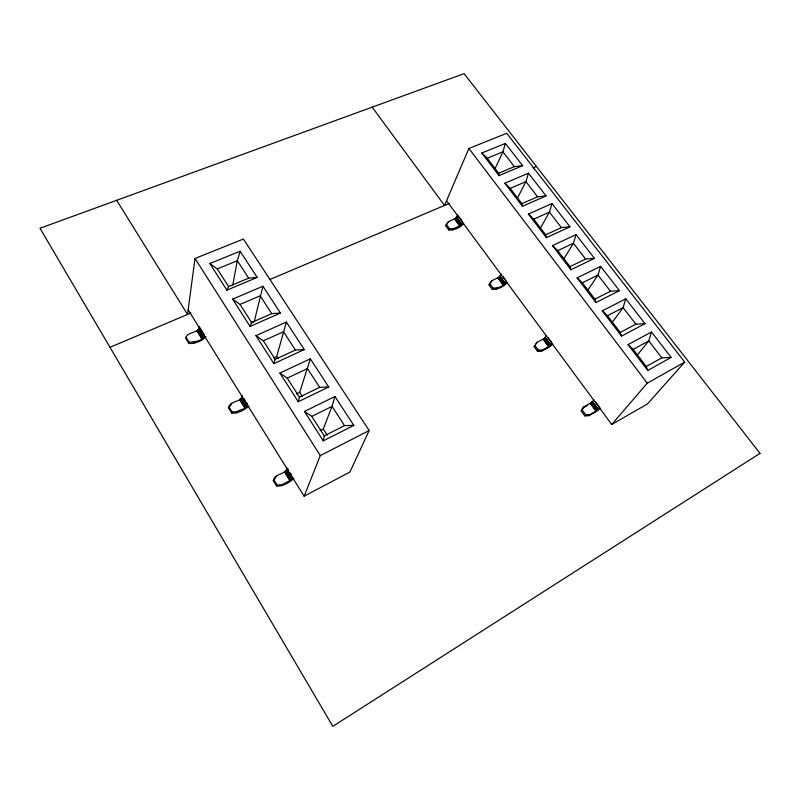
<?xml version="1.0" encoding="UTF-8"?>
<svg xmlns="http://www.w3.org/2000/svg" width="800" height="800" viewBox="0 0 800 800"><rect width="100%" height="100%" fill="white"/><g stroke="black" fill="none" stroke-linecap="round" stroke-linejoin="round"><path stroke-width="1.2" d="M188.15 309.8L304.13 496.2L349.92 472.04L369.17 430.52L243.39 239.05L195.02 258.48L187.53 314.45L116.66 200.32M186.05 337.26L189.12 342.25C193.97 341.9 203.83 341.28 204.24 334.67L199.18 326.54C199.19 333.62 188.14 331.18 186.05 337.26L185.87 338.58L188.94 343.56C194.98 343.6 202.04 341.33 206.04 336.46M188.94 343.56L189.12 342.25M193.78 343.45L193.98 342.14M232.76 284.94L237.35 260.69L240.1 251.24L209.85 263.54L226.88 290.16L257.18 277.4L240.1 251.24M323.28 440.87L324.27 435.87L311.77 416.37L304.45 411.43L334.94 396.49L353.81 425.38L323.28 440.87L304.45 411.43M248.86 405.99C244.38 410.35 237.98 413.31 231.77 413.17L228.55 407.95L228.82 406.74C230.87 400.43 241.46 402.48 242.19 395.64M231.43 404.46L231.7 403.24M231.77 413.17L232.04 411.96L228.82 406.74M236.68 412.97L236.96 411.77C239.87 409.14 247.22 409.38 247.49 404.16L246.31 402.26M298.26 401.74L299.43 397.12L287.25 378.12L279.9 373.05L310.34 358.82L328.73 386.99L298.26 401.74L279.9 373.05M278.05 358.61L276.71 356.52L286.35 322.08L255.97 335.63L273.86 363.61L304.29 349.55L286.35 322.08M262.94 286.23L280.45 313.03L250.08 326.42L232.62 299.14L262.94 286.23L254.25 321.54L251 322.96M310.34 358.82L299.71 392.34L296.45 393.91M334.94 396.49L332.02 406.37L323.28 429.04L320.01 430.68M505.42 143.43L481.79 153.03L499.03 175.62L522.65 165.68L505.42 143.43L502.92 151.82L494.99 168.73M528.46 173.17L504.84 183.23L522.46 206.31L546.06 195.9L528.46 173.17L525.92 181.64L517.46 198.14M551.99 203.56L528.39 214.08L546.4 237.68L569.98 226.78L551.99 203.56L549.42 212.11L540.41 228.19M576.04 234.61L552.47 245.63L570.89 269.75L594.43 258.35L576.04 234.61L573.43 243.25L563.85 258.88M600.63 266.35L577.1 277.88L595.93 302.56L619.44 290.63L600.63 266.35L597.99 275.08L587.81 290.24M625.77 298.81L602.28 310.87L621.55 336.11L645.01 323.64L625.77 298.81L623.09 307.63L611.57 323.26M651.49 332.01L628.04 344.63L647.76 370.45L671.16 357.41L651.49 332.01L648.77 340.92L637.32 355.05M273.86 363.61L275.22 359.35L295.42 350.05L304.29 349.55M293.98 478.47C289.23 482.69 283.09 486.27 276.66 486.12L273.29 480.65C274.6 473.2 285.55 474.9 287.26 468.07L288.5 470.05M276.13 476.92L276.5 475.82M276.66 486.12L277.03 485.04L273.65 479.56M281.64 485.84L282.02 484.76L291.1 479.92L292.82 477M250.08 326.42L251.6 322.51L271.77 313.65L280.45 313.03M304.13 496.2L320.31 455.59L369.17 430.52M446.55 200.68L611.72 424.5L647.45 403.96L684.7 362.09L506.73 133.29L468.91 148.48L444.51 205.45L372.18 107.16M463.65 223.39C460.49 227.99 454.16 230.2 448.87 230.01L445.76 225.75L446.36 224.39L448.44 221.71L455.84 218.25L457.65 215.03M448.44 221.71L445.76 225.75M448.87 230.01L449.48 228.66L446.36 224.39M452.93 230.03L453.54 228.68L460.72 225.37L462.78 221.98L458.38 216.02M226.88 290.16L228.57 286.57L248.69 278.13L257.18 277.4M507.25 282.47C503.77 286.87 497.75 289.57 492.28 289.39L489.04 284.95L489.73 283.66L491.76 280.81L499.18 277.09L501.18 274.01M491.76 280.81L489.04 284.95M492.28 289.39L492.98 288.11C497.91 288.24 504.46 286.37 506.53 281.25M496.38 289.34L497.08 288.06M600.14 408.32L596.52 411.35L588.95 415.7L584.77 415.88L581.24 411.05C583.04 404.77 590.92 404.96 593.92 399.66M581.24 411.05L584.05 406.69M552.71 344.06L549.26 347.15L541.68 351.18L537.54 351.29L534.16 346.66L534.94 345.45L538.33 350.09L542.47 349.98L549.41 346.33L552.14 343.05M536.14 343.62L536.92 342.41L544.11 338.61L546.57 335.5M534.16 346.66L536.92 342.41M537.54 351.29L538.33 350.09M541.68 351.18L542.47 349.98M273.29 480.65L275.42 477.85M584.77 415.88L585.66 414.78L589.84 414.6L596.77 410.64L599.75 407.55L595.38 401.63M588.95 415.7L589.84 414.6M228.55 407.95L230.71 405.33M611.72 424.5L647.27 383.18L684.7 362.09M592.19 402.45L590.74 403.5M583.17 407.81L587.27 405.53M628.04 344.63L633.18 349.36L646.26 366.48L661.82 357.85L671.16 357.41M633.18 349.36L648.77 340.92L661.82 357.85M602.28 310.87L607.47 315.7L620.25 332.44L635.85 324.18L645.01 323.64M607.47 315.7L623.09 307.63L635.85 324.18M324.27 435.87L344.54 425.62L353.81 425.38M577.1 277.88L582.34 282.8L594.84 299.16L610.47 291.26L619.44 290.63M311.77 416.37L332.02 406.37L344.54 425.62M582.34 282.8L597.99 275.08L610.47 291.26M299.43 397.12L319.67 387.36L328.73 386.99M552.47 245.63L557.77 250.63L569.98 266.63L585.64 259.08L594.43 258.35M287.25 378.12L307.47 368.59L319.67 387.36M557.77 250.63L573.43 243.25L585.64 259.08M528.39 214.08L533.73 219.17L545.68 234.81L561.36 227.59L569.98 226.78M273.46 358.01L276.71 356.52M255.97 335.63L263.34 340.81L283.52 331.73L295.42 350.05M533.73 219.17L549.42 212.11L561.36 227.59M504.84 183.23L510.22 188.38L521.91 203.69L537.6 196.79L546.06 195.9M232.62 299.14L240.01 304.43L260.16 295.78L271.77 313.65M510.22 188.38L525.92 181.64L537.6 196.79M110 347.33L190.97 312.99M270.13 279.41L449.11 203.5M532.97 167.93L536.42 166.46M481.79 153.03L487.21 158.26L498.65 173.24L514.35 166.65L522.65 165.68M209.85 263.54L217.26 268.93L237.35 260.69L248.69 278.13M487.21 158.26L502.92 151.82L514.35 166.65M277.03 485.04L282.02 484.76M232.04 411.96L236.96 411.77M449.48 228.66L453.54 228.68M468.91 148.48L647.27 383.18M503.19 276.73L505.86 280.35M547.96 337.39L551.45 342.11M456.63 217.28L461.75 224.22M500.02 276.14L505.35 283.37M545.25 337.5L550.81 345.04M592.44 401.52L598.24 409.38M456.54 217.46L461.65 224.4M499.92 276.31L505.24 283.54M545.14 337.66L550.69 345.2M592.31 401.67L598.11 409.53M456.41 217.65L461.52 224.59M499.78 276.5L505.1 283.73M544.98 337.84L550.54 345.38M592.15 401.84L597.94 409.7M456.25 217.85L461.36 224.79M499.6 276.69L504.93 283.92M544.8 338.03L550.35 345.56M591.95 402.02L597.75 409.88M456.05 218.05L461.16 224.99M499.4 276.89L504.73 284.11M544.59 338.22L550.14 345.76M591.73 402.21L597.53 410.07M455.84 218.25L460.95 225.18M499.18 277.09L504.5 284.31M544.36 338.42L549.91 345.95M591.49 402.4L597.28 410.27M455.61 218.44L460.72 225.37M498.94 277.28L504.26 284.5M544.11 338.61L549.66 346.14M591.24 402.59L597.03 410.46M455.37 218.62L460.47 225.55M498.69 277.46L504.01 284.68M543.86 338.79L549.41 346.33M590.98 402.78L596.77 410.64M455.12 218.78L460.22 225.71M498.44 277.62L503.76 284.85M543.6 338.96L549.15 346.5M590.71 402.96L596.5 410.82M454.87 218.92L459.97 225.85M498.19 277.77L503.51 285M543.34 339.12L548.89 346.65M590.46 403.12L596.25 410.98M454.62 219.04L459.73 225.97M497.94 277.9L503.26 285.12M543.1 339.25L548.65 346.79M590.21 403.26L596 411.13M489.73 283.66L492.98 288.11M582.12 409.93L585.66 414.78M299.71 392.34L302.31 396.4M323.28 429.04L327.28 435.27M217.26 268.93L228.57 286.57M240.01 304.43L251.6 322.51M263.34 340.81L275.22 359.35M195.02 258.48L320.31 455.59M243.96 398.48L245.13 400.37M290.35 473.03L291.58 475.01M198.85 328.73L203.89 336.83M241.71 397.66L246.99 406.15M286.63 469.9L292.16 478.8M198.8 328.9L203.84 337.01M241.65 397.83L246.93 406.31M286.55 470.05L292.09 478.95M198.71 329.1L203.74 337.2M241.55 398.01L246.82 406.49M286.44 470.22L291.97 479.12M198.57 329.3L203.6 337.4M241.4 398.2L246.67 406.69M286.28 470.41L291.81 479.31M198.39 329.51L203.42 337.61M241.21 398.41L246.48 406.9M286.07 470.61L291.6 479.51M198.17 329.72L203.21 337.82M240.98 398.62L246.25 407.1M285.84 470.82L291.37 479.71M197.93 329.93L202.96 338.03M240.73 398.83L246 407.31M285.58 471.02L291.1 479.92M197.66 330.13L202.69 338.23M240.45 399.03L245.72 407.51M285.29 471.23L290.82 480.13M197.37 330.31L202.4 338.41M240.16 399.22L245.43 407.71M284.99 471.43L290.52 480.33M197.07 330.48L202.1 338.58M239.85 399.39L245.12 407.88M284.69 471.61L290.21 480.51M196.77 330.62L201.8 338.72M239.55 399.55L244.82 408.04M284.38 471.78L289.9 480.68M646.26 366.48L647.76 370.45M620.25 332.44L621.55 336.11M594.84 299.16L595.93 302.56M569.98 266.63L570.89 269.75M545.68 234.81L546.4 237.68M521.91 203.69L522.46 206.31M498.65 173.24L499.03 175.62M760 453.37L332.82 726.35L40 228.27L464.1 73.65L760 453.37"/></g></svg>
